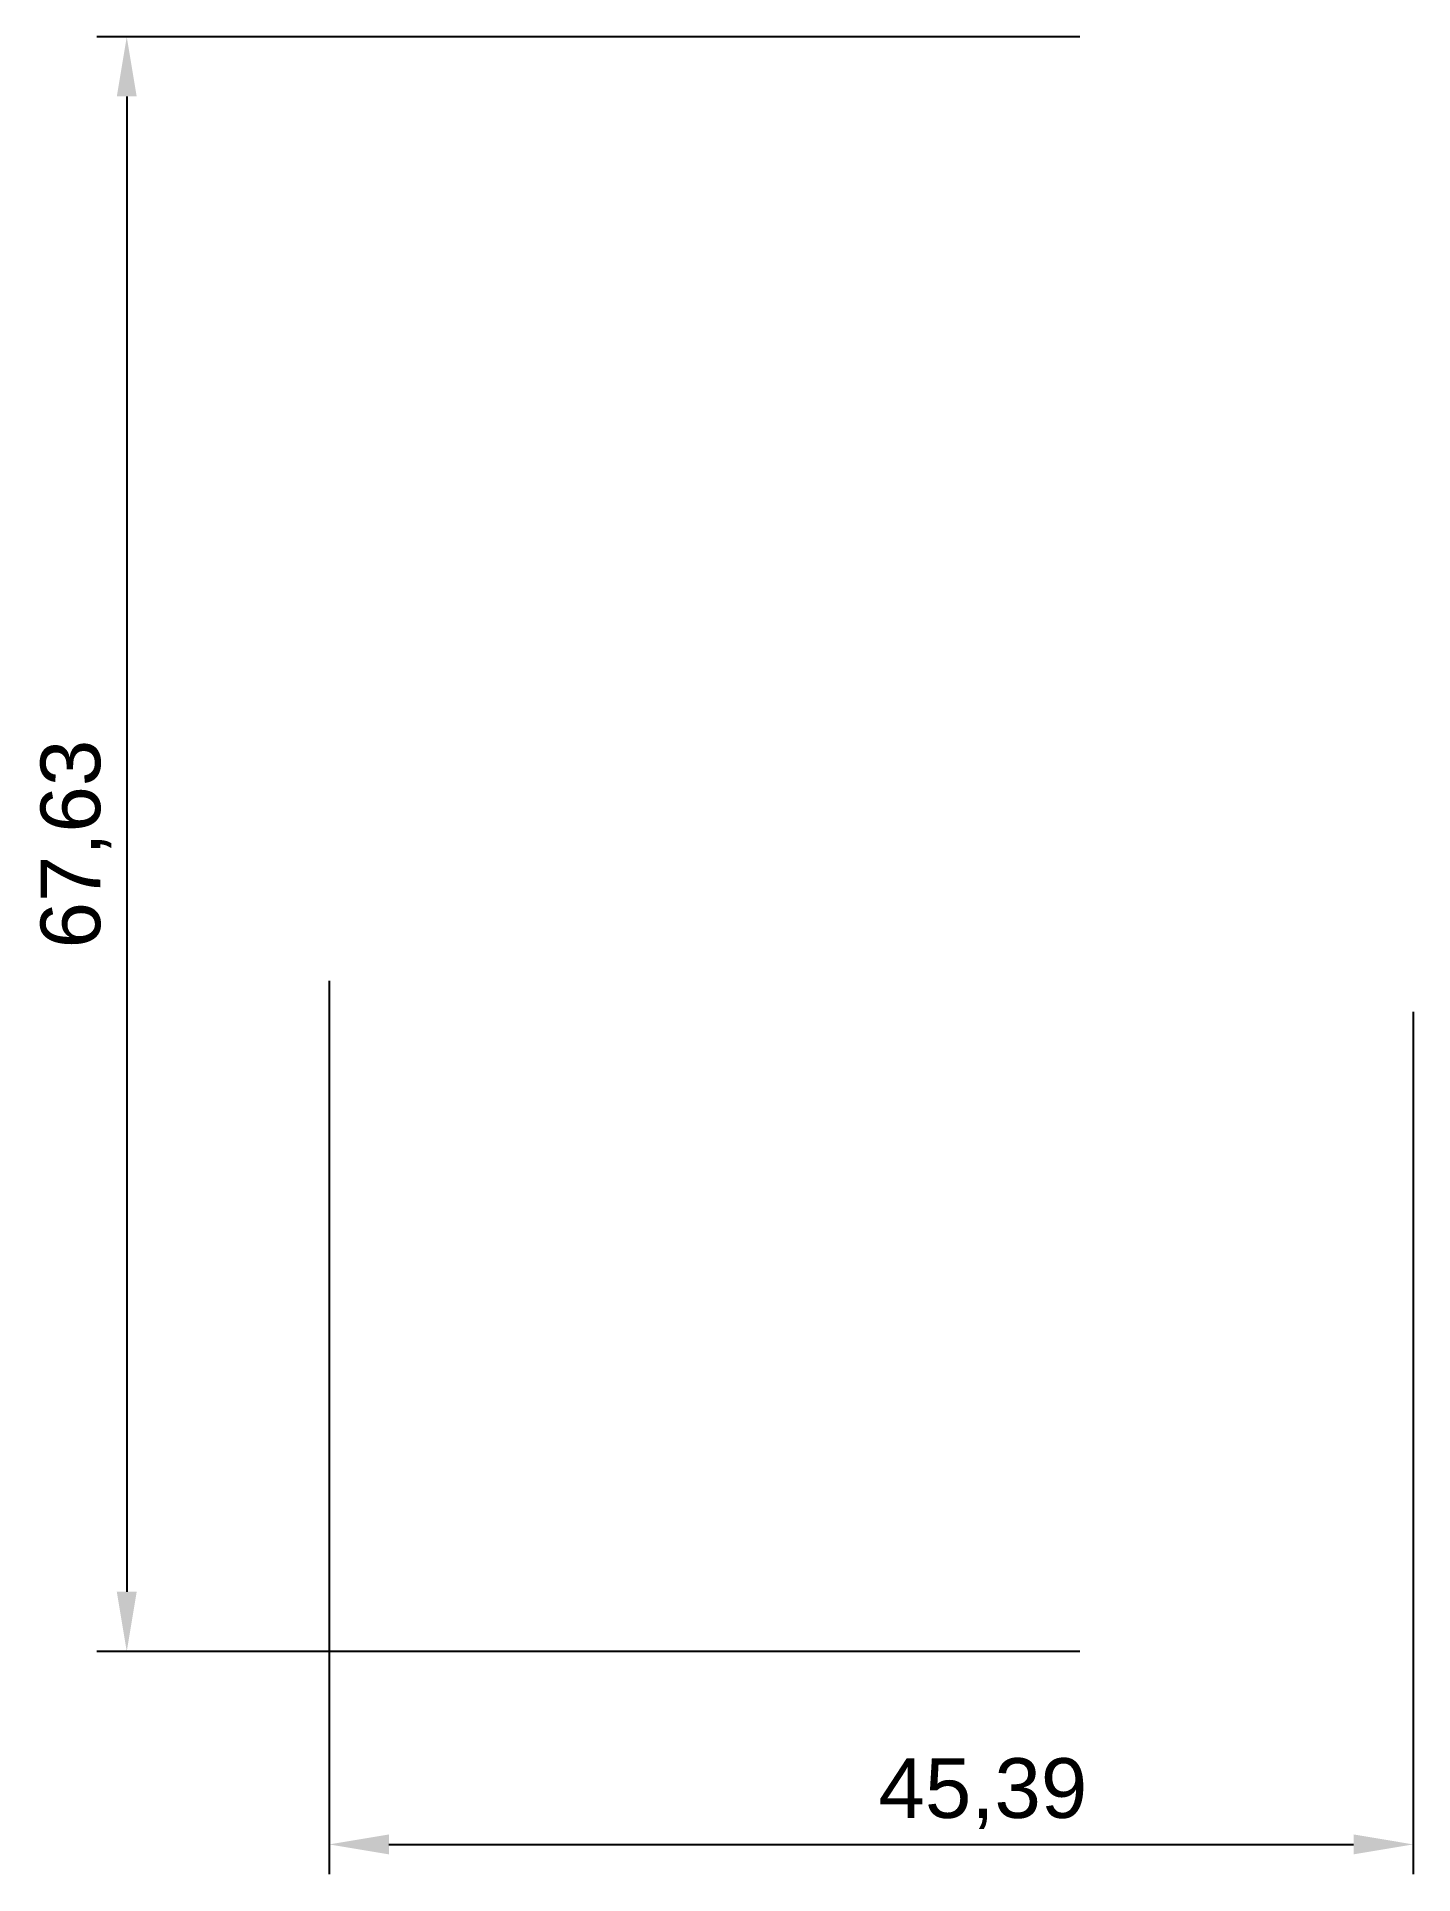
# Model space of a CAD drawing. Header units: millimetres. Extents: x -42.7 to 14.9, y -32 to 44.9.
import ezdxf

# ---------------------------------------------------------------- set-up
doc = ezdxf.new("R2010")
doc.units = ezdxf.units.MM
doc.styles.get("Standard").update_dxf_attribs({"font": 'arial.ttf'})
doc.dimstyles.new('ISO-25', dxfattribs={"dimtxt": 2.5, "dimasz": 2.5, "dimexe": 1.25, "dimexo": 0.625, "dimtad": 1, "dimtxsty": 'Standard', "dimcen": 2.5, "dimadec": 0, "dimazin": 0, "dimtfac": 1, "dimtmove": 0, "dimatfit": 3, "dimfxl": 1, "dimarcsym": 0})

# ---------------------------------------------------------------- blocks, each defined once
blk = doc.blocks.new('*D1')
at = {"color": 0, "lineweight": -2, "transparency": 16777216}
for p, q in [((-30.473, 5.375), (-30.473, -32.04)), ((14.919, 4.081), (14.919, -32.04)), ((-27.973, -30.79), (12.419, -30.79))]:
    blk.add_line(p, q, dxfattribs=at)
at = {"color": 0, "transparency": 16777216}
for points in [[(-27.973, -30.373), (-27.973, -31.207), (-30.473, -30.79)], [(12.419, -30.373), (12.419, -31.207), (14.919, -30.79)]]:
    blk.add_solid(points, dxfattribs=at)
at = {"layer": 'Defpoints', "color": 0, "transparency": 16777216}
for p in [(-30.473, 6), (14.919, 4.706), (14.919, -30.79)]:
    blk.add_point(p, dxfattribs=at)
at = {"color": 0, "transparency": 16777216, "insert": (-3.099, -28.663), "char_height": 2.5, "attachment_point": 5}
blk.add_mtext('45,39', dxfattribs=at)
blk = doc.blocks.new('*D2')
at = {"color": 0, "lineweight": -2, "transparency": 16777216}
for p, q in [((0.959, 44.917), (-40.197, 44.917)), ((-38.947, 42.417), (-38.947, -20.208)), ((0.959, -22.708), (-40.197, -22.708))]:
    blk.add_line(p, q, dxfattribs=at)
at = {"color": 0, "transparency": 16777216}
for points in [[(-39.364, 42.417), (-38.531, 42.417), (-38.947, 44.917)], [(-39.364, -20.208), (-38.531, -20.208), (-38.947, -22.708)]]:
    blk.add_solid(points, dxfattribs=at)
at = {"layer": 'Defpoints', "color": 0, "transparency": 16777216}
for p in [(1.584, 44.917), (-38.947, -22.708), (1.584, -22.708)]:
    blk.add_point(p, dxfattribs=at)
at = {"color": 0, "transparency": 16777216, "insert": (-41.075, 11.105), "char_height": 2.5, "attachment_point": 5, "rotation": 90}
blk.add_mtext('67,63', dxfattribs=at)

msp = doc.modelspace()

# ---------------------------------------------------------------- dimensions: what is measured, and where the dimension line sits
dim = msp.add_linear_dim(base=(-38.9473, -22.7078), p1=(1.5837, 44.9175), p2=(1.5837, -22.7078), angle=90, dimstyle='ISO-25')
dim.commit()
dim.dimension.update_dxf_attribs({"geometry": '*D2', "text_midpoint": (-41.0747, 11.1048)})
dim = msp.add_linear_dim(base=(14.919, -30.79), p1=(-30.473, 6), p2=(14.919, 4.706), dimstyle='ISO-25')
dim.commit()
dim.dimension.update_dxf_attribs({"geometry": '*D1', "text_midpoint": (-3.099, -30.79), "dimtype": 160})

doc.saveas('drawing.dxf')
